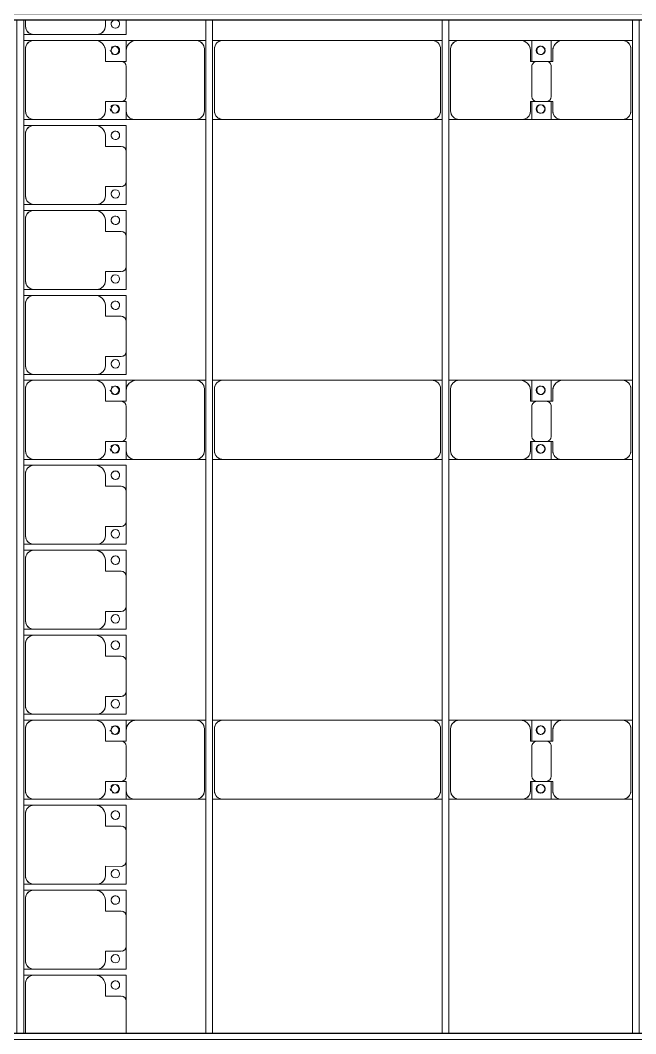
# Model space of a CAD drawing. Header units: millimetres. Extents: x -533732 to -130507, y -117886 to -23954.
# Drawn here: x -452551 to -448929, y -65748 to -59785 of the extents above; entities that cross this region are included whole.
import ezdxf

# ---------------------------------------------------------------- set-up
doc = ezdxf.new("R2010")
doc.units = ezdxf.units.MM
doc.layers.add('A-GENM', color=13, linetype='Continuous', lineweight=9)
doc.layers.add('S-BEAM', color=12, linetype='Continuous', lineweight=9)

# ---------------------------------------------------------------- blocks, each defined once
blk = doc.blocks.new('Dai phao do pin - DẢI PHAO ĐỠ PIN-V55-BỐ TRÍ KHUNG KẾT CẤU BÈ PIN 06')
at = {"layer": 'A-GENM', "color": 7}
for p, q in [((-1312.2, 241.6), (-1129.7, 241.6)), ((-1129.7, 241.6), (-1312.2, 241.6)), ((-779.7, 241.6), (-1129.7, 241.6)), ((-779.7, 241.6), (-721.1, 241.6)), ((-779.7, 241.6), (-721.1, 241.6)), ((-681.1, 241.6), (-620.3, 241.6)), ((-681.1, 241.6), (-620.3, 241.6)), ((610.3, 241.6), (-620.3, 241.6)), ((610.3, 241.6), (668.9, 241.6)), ((610.3, 241.6), (668.9, 241.6)), ((708.9, 241.6), (769.7, 241.6)), ((708.9, 241.6), (769.7, 241.6)), ((1129.7, 241.6), (769.7, 241.6)), ((1129.7, 241.6), (1312.2, 241.6)), ((1312.2, 241.6), (1129.7, 241.6)), ((1197.8, 241.6), (1380.3, 241.6)), ((1197.8, 116.2), (1197.8, 241.6)), ((1380.3, 241.6), (1197.8, 241.6)), ((1312.2, 241.6), (1312.2, 116.2)), ((1730.3, 241.6), (1380.3, 241.6)), ((1730.3, 241.6), (1788.9, 241.6)), ((1730.3, 241.6), (1788.9, 241.6)), ((-1189.7, 181.6), (-1189.7, 118.2)), ((-729.7, -173.4), (-729.7, 191.6)), ((-670.3, 191.6), (-670.3, -173.4)), ((660.3, -173.4), (660.3, 191.6)), ((719.7, 191.6), (719.7, -173.4)), ((1189.7, 118.2), (1189.7, 181.6)), ((1320.3, 181.6), (1320.3, 118.2)), ((1780.3, -173.4), (1780.3, 191.6)), ((-1189.7, 118.2), (-1219.7, 118.2)), ((1282.2, 118.2), (1189.7, 118.2)), ((1197.8, 88.2), (1197.8, -88.2)), ((1320.3, 118.2), (1227.8, 118.2)), ((1312.2, -88.2), (1312.2, 88.2)), ((-1219.7, -118.2), (-1189.7, -118.2)), ((-1189.7, -118.2), (-1189.7, -173.4)), ((1189.7, -173.4), (1189.7, -118.2)), ((1189.7, -118.2), (1282.2, -118.2)), ((1197.8, -223.4), (1197.8, -116.2)), ((1227.8, -118.2), (1320.3, -118.2)), ((1312.2, -116.2), (1312.2, -223.4)), ((1320.3, -118.2), (1320.3, -173.4)), ((-1139.7, -223.4), (-1312.2, -223.4)), ((-1312.2, -223.4), (-1139.7, -223.4)), ((-1139.7, -223.4), (-779.7, -223.4)), ((-721.1, -223.4), (-779.7, -223.4)), ((-721.1, -223.4), (-779.7, -223.4)), ((-620.3, -223.4), (-681.1, -223.4)), ((-620.3, -223.4), (-681.1, -223.4)), ((-620.3, -223.4), (610.3, -223.4)), ((668.9, -223.4), (610.3, -223.4)), ((668.9, -223.4), (610.3, -223.4)), ((769.7, -223.4), (708.9, -223.4)), ((769.7, -223.4), (708.9, -223.4)), ((769.7, -223.4), (1139.7, -223.4)), ((1312.2, -223.4), (1139.7, -223.4)), ((1139.7, -223.4), (1312.2, -223.4)), ((1370.3, -223.4), (1197.8, -223.4)), ((1197.8, -223.4), (1370.3, -223.4)), ((1370.3, -223.4), (1730.3, -223.4)), ((1788.9, -223.4), (1730.3, -223.4)), ((1788.9, -223.4), (1730.3, -223.4))]:
    blk.add_line(p, q, dxfattribs=at)
for centre, radius, start, end in [((-1129.7, 181.6), 60, 90, 180), ((-779.7, 191.6), 50, 360, 90), ((-779.7, 191.6), 50, 360, 75), ((-620.3, 191.6), 50, 90, 180), ((-620.3, 191.6), 50, 105, 135), ((610.3, 191.6), 50, 360, 90), ((610.3, 191.6), 50, 60, 90), ((769.7, 191.6), 50, 90, 180), ((769.7, 191.6), 50, 105, 180), ((1129.7, 181.6), 60, 360, 90), ((1380.3, 181.6), 60, 90, 180), ((1730.3, 191.6), 50, 360, 90), ((1730.3, 191.6), 50, 360, 75), ((-1258.6, 183.2), 25, 180, 195), ((-1258.6, 183.2), 25, 180, 195), ((-1258.6, 183.2), 25, 120, 135), ((-1258.6, 183.2), 25, 120, 135), ((-1258.6, 183.2), 25, 0, 90), ((-1258.6, 183.2), 25, 270, 360), ((-1258.6, 183.2), 25, 0, 75), ((-1258.6, 183.2), 25, 330, 360), ((-1129.7, 181.6), 60, 120, 180), ((-620.3, 191.6), 50, 150, 180), ((610.3, 191.6), 50, 15, 30), ((1129.7, 181.6), 60, 360, 60), ((1248.6, 183.2), 25, 0, 180), ((1248.6, 183.2), 25, 180, 0), ((1248.6, 183.2), 25, 360, 165), ((1251.4, 183.2), 25, 0, 180), ((1251.4, 183.2), 25, 90, 180), ((1251.4, 183.2), 25, 180, 0), ((1251.4, 183.2), 25, 180, 300), ((1248.6, 183.2), 25, 210, 360), ((1251.4, 183.2), 25, 15, 75), ((1380.3, 181.6), 60, 120, 180), ((-1258.6, 183.2), 25, 225, 255), ((-1258.6, 183.2), 25, 225, 255), ((-1258.6, 183.2), 25, 270, 300), ((1251.4, 183.2), 25, 330, 345), ((1227.8, 88.2), 30, 90, 180), ((1282.2, 88.2), 30, 360, 90), ((1227.8, -88.2), 30, 180, 270), ((1282.2, -88.2), 30, 270, 360), ((-1258.6, -161.8), 25, 180, 210), ((-1258.6, -161.8), 25, 180, 210), ((-1258.6, -161.8), 25, 105, 150), ((-1258.6, -161.8), 25, 105, 150), ((-1258.6, -161.8), 25, 270, 0), ((-1258.6, -161.8), 25, 0, 75), ((-1258.6, -161.8), 25, 0, 75), ((-1258.6, -161.8), 25, 285, 360), ((-1139.7, -173.4), 50, 180, 270), ((-1139.7, -173.4), 50, 180, 255), ((-779.7, -173.4), 50, 270, 360), ((-779.7, -173.4), 50, 285, 360), ((-620.3, -173.4), 50, 180, 270), ((-620.3, -173.4), 50, 180, 210), ((610.3, -173.4), 50, 270, 360), ((610.3, -173.4), 50, 330, 360), ((769.7, -173.4), 50, 180, 270), ((769.7, -173.4), 50, 180, 255), ((1139.7, -173.4), 50, 270, 360), ((1139.7, -173.4), 50, 285, 360), ((1248.6, -161.8), 25, 0, 180), ((1248.6, -161.8), 25, 180, 360), ((1248.6, -161.8), 25, 105, 165), ((1248.6, -161.8), 25, 195, 0), ((1251.4, -161.8), 25, 0, 180), ((1251.4, -161.8), 25, 105, 180), ((1251.4, -161.8), 25, 180, 0), ((1251.4, -161.8), 25, 180, 270), ((1248.6, -161.8), 25, 360, 75), ((1251.4, -161.8), 25, 15, 75), ((1251.4, -161.8), 25, 285, 345), ((1370.3, -173.4), 50, 180, 270), ((1370.3, -173.4), 50, 180, 255), ((1730.3, -173.4), 50, 270, 360), ((1730.3, -173.4), 50, 285, 360), ((-1258.6, -161.8), 25, 240, 255), ((-1258.6, -161.8), 25, 240, 255), ((-620.3, -173.4), 50, 240, 270), ((610.3, -173.4), 50, 285, 300)]:
    blk.add_arc(centre, radius, start, end, dxfattribs=at)
blk = doc.blocks.new('Dai phao do pin - DẢI PHAO ĐỠ PIN-V57-BỐ TRÍ KHUNG KẾT CẤU BÈ PIN 06')
at = {"layer": 'A-GENM', "color": 7}
for p, q in [((-1312.2, 241.6), (-1129.7, 241.6)), ((-1129.7, 241.6), (-1312.2, 241.6)), ((-779.7, 241.6), (-1129.7, 241.6)), ((-779.7, 241.6), (-721.1, 241.6)), ((-779.7, 241.6), (-721.1, 241.6)), ((-681.1, 241.6), (-620.3, 241.6)), ((-681.1, 241.6), (-620.3, 241.6)), ((610.3, 241.6), (-620.3, 241.6)), ((610.3, 241.6), (668.9, 241.6)), ((610.3, 241.6), (668.9, 241.6)), ((708.9, 241.6), (769.7, 241.6)), ((708.9, 241.6), (769.7, 241.6)), ((1129.7, 241.6), (769.7, 241.6)), ((1129.7, 241.6), (1312.2, 241.6)), ((1312.2, 241.6), (1129.7, 241.6)), ((1197.8, 241.6), (1380.3, 241.6)), ((1197.8, 116.2), (1197.8, 241.6)), ((1380.3, 241.6), (1197.8, 241.6)), ((1312.2, 241.6), (1312.2, 116.2)), ((1730.3, 241.6), (1380.3, 241.6)), ((1730.3, 241.6), (1788.9, 241.6)), ((1730.3, 241.6), (1788.9, 241.6)), ((-1189.7, 181.6), (-1189.7, 118.2)), ((-729.7, -173.4), (-729.7, 191.6)), ((-670.3, 191.6), (-670.3, -173.4)), ((660.3, -173.4), (660.3, 191.6)), ((719.7, 191.6), (719.7, -173.4)), ((1189.7, 118.2), (1189.7, 181.6)), ((1320.3, 181.6), (1320.3, 118.2)), ((1780.3, -173.4), (1780.3, 191.6)), ((-1189.7, 118.2), (-1219.7, 118.2)), ((1282.2, 118.2), (1189.7, 118.2)), ((1197.8, 88.2), (1197.8, -88.2)), ((1320.3, 118.2), (1227.8, 118.2)), ((1312.2, -88.2), (1312.2, 88.2)), ((-1219.7, -118.2), (-1189.7, -118.2)), ((-1189.7, -118.2), (-1189.7, -173.4)), ((1189.7, -173.4), (1189.7, -118.2)), ((1189.7, -118.2), (1282.2, -118.2)), ((1197.8, -223.4), (1197.8, -116.2)), ((1227.8, -118.2), (1320.3, -118.2)), ((1312.2, -116.2), (1312.2, -223.4)), ((1320.3, -118.2), (1320.3, -173.4)), ((-1139.7, -223.4), (-1312.2, -223.4)), ((-1312.2, -223.4), (-1139.7, -223.4)), ((-1139.7, -223.4), (-779.7, -223.4)), ((-721.1, -223.4), (-779.7, -223.4)), ((-721.1, -223.4), (-779.7, -223.4)), ((-620.3, -223.4), (-681.1, -223.4)), ((-620.3, -223.4), (-681.1, -223.4)), ((-620.3, -223.4), (610.3, -223.4)), ((668.9, -223.4), (610.3, -223.4)), ((668.9, -223.4), (610.3, -223.4)), ((769.7, -223.4), (708.9, -223.4)), ((769.7, -223.4), (708.9, -223.4)), ((769.7, -223.4), (1139.7, -223.4)), ((1312.2, -223.4), (1139.7, -223.4)), ((1139.7, -223.4), (1312.2, -223.4)), ((1370.3, -223.4), (1197.8, -223.4)), ((1197.8, -223.4), (1370.3, -223.4)), ((1370.3, -223.4), (1730.3, -223.4)), ((1788.9, -223.4), (1730.3, -223.4)), ((1788.9, -223.4), (1730.3, -223.4))]:
    blk.add_line(p, q, dxfattribs=at)
for centre, radius, start, end in [((-1129.7, 181.6), 60, 90, 180), ((-779.7, 191.6), 50, 360, 90), ((-779.7, 191.6), 50, 360, 75), ((-620.3, 191.6), 50, 90, 180), ((-620.3, 191.6), 50, 105, 135), ((610.3, 191.6), 50, 360, 90), ((610.3, 191.6), 50, 60, 90), ((769.7, 191.6), 50, 90, 180), ((769.7, 191.6), 50, 105, 180), ((1129.7, 181.6), 60, 360, 90), ((1380.3, 181.6), 60, 90, 180), ((1730.3, 191.6), 50, 360, 90), ((1730.3, 191.6), 50, 360, 75), ((-1258.6, 183.2), 25, 180, 195), ((-1258.6, 183.2), 25, 180, 195), ((-1258.6, 183.2), 25, 120, 135), ((-1258.6, 183.2), 25, 120, 135), ((-1258.6, 183.2), 25, 0, 90), ((-1258.6, 183.2), 25, 270, 360), ((-1258.6, 183.2), 25, 0, 75), ((-1258.6, 183.2), 25, 330, 360), ((-1129.7, 181.6), 60, 120, 180), ((-620.3, 191.6), 50, 150, 180), ((610.3, 191.6), 50, 15, 30), ((1129.7, 181.6), 60, 360, 60), ((1248.6, 183.2), 25, 0, 180), ((1248.6, 183.2), 25, 180, 0), ((1248.6, 183.2), 25, 360, 165), ((1251.4, 183.2), 25, 0, 180), ((1251.4, 183.2), 25, 90, 180), ((1251.4, 183.2), 25, 180, 0), ((1251.4, 183.2), 25, 180, 300), ((1248.6, 183.2), 25, 210, 360), ((1251.4, 183.2), 25, 15, 75), ((1380.3, 181.6), 60, 120, 180), ((-1258.6, 183.2), 25, 225, 255), ((-1258.6, 183.2), 25, 225, 255), ((-1258.6, 183.2), 25, 270, 300), ((1251.4, 183.2), 25, 330, 345), ((1227.8, 88.2), 30, 90, 180), ((1282.2, 88.2), 30, 360, 90), ((1227.8, -88.2), 30, 180, 270), ((1282.2, -88.2), 30, 270, 360), ((-1258.6, -161.8), 25, 180, 210), ((-1258.6, -161.8), 25, 180, 210), ((-1258.6, -161.8), 25, 105, 150), ((-1258.6, -161.8), 25, 105, 150), ((-1258.6, -161.8), 25, 270, 0), ((-1258.6, -161.8), 25, 0, 75), ((-1258.6, -161.8), 25, 0, 75), ((-1258.6, -161.8), 25, 285, 360), ((-1139.7, -173.4), 50, 180, 270), ((-1139.7, -173.4), 50, 180, 255), ((-779.7, -173.4), 50, 270, 360), ((-779.7, -173.4), 50, 285, 360), ((-620.3, -173.4), 50, 180, 270), ((-620.3, -173.4), 50, 180, 210), ((610.3, -173.4), 50, 270, 360), ((610.3, -173.4), 50, 330, 360), ((769.7, -173.4), 50, 180, 270), ((769.7, -173.4), 50, 180, 255), ((1139.7, -173.4), 50, 270, 360), ((1139.7, -173.4), 50, 285, 360), ((1248.6, -161.8), 25, 0, 180), ((1248.6, -161.8), 25, 180, 360), ((1248.6, -161.8), 25, 105, 165), ((1248.6, -161.8), 25, 195, 0), ((1251.4, -161.8), 25, 0, 180), ((1251.4, -161.8), 25, 105, 180), ((1251.4, -161.8), 25, 180, 0), ((1251.4, -161.8), 25, 180, 270), ((1248.6, -161.8), 25, 360, 75), ((1251.4, -161.8), 25, 15, 75), ((1251.4, -161.8), 25, 285, 345), ((1370.3, -173.4), 50, 180, 270), ((1370.3, -173.4), 50, 180, 255), ((1730.3, -173.4), 50, 270, 360), ((1730.3, -173.4), 50, 285, 360), ((-1258.6, -161.8), 25, 240, 255), ((-1258.6, -161.8), 25, 240, 255), ((-620.3, -173.4), 50, 240, 270), ((610.3, -173.4), 50, 285, 300)]:
    blk.add_arc(centre, radius, start, end, dxfattribs=at)
blk = doc.blocks.new('Dai phao do pin - DẢI PHAO ĐỠ PIN-V59-BỐ TRÍ KHUNG KẾT CẤU BÈ PIN 06')
at = {"layer": 'A-GENM', "color": 7}
for p, q in [((-1312.2, 241.6), (-1129.7, 241.6)), ((-1129.7, 241.6), (-1312.2, 241.6)), ((-779.7, 241.6), (-1129.7, 241.6)), ((-779.7, 241.6), (-721.1, 241.6)), ((-779.7, 241.6), (-721.1, 241.6)), ((-681.1, 241.6), (-620.3, 241.6)), ((-681.1, 241.6), (-620.3, 241.6)), ((610.3, 241.6), (-620.3, 241.6)), ((610.3, 241.6), (668.9, 241.6)), ((610.3, 241.6), (668.9, 241.6)), ((708.9, 241.6), (769.7, 241.6)), ((708.9, 241.6), (769.7, 241.6)), ((1129.7, 241.6), (769.7, 241.6)), ((1129.7, 241.6), (1312.2, 241.6)), ((1312.2, 241.6), (1129.7, 241.6)), ((1197.8, 241.6), (1380.3, 241.6)), ((1197.8, 116.2), (1197.8, 241.6)), ((1380.3, 241.6), (1197.8, 241.6)), ((1312.2, 241.6), (1312.2, 116.2)), ((1730.3, 241.6), (1380.3, 241.6)), ((1730.3, 241.6), (1788.9, 241.6)), ((1730.3, 241.6), (1788.9, 241.6)), ((-1189.7, 181.6), (-1189.7, 118.2)), ((-729.7, -173.4), (-729.7, 191.6)), ((-670.3, 191.6), (-670.3, -173.4)), ((660.3, -173.4), (660.3, 191.6)), ((719.7, 191.6), (719.7, -173.4)), ((1189.7, 118.2), (1189.7, 181.6)), ((1320.3, 181.6), (1320.3, 118.2)), ((1780.3, -173.4), (1780.3, 191.6)), ((-1189.7, 118.2), (-1219.7, 118.2)), ((1282.2, 118.2), (1189.7, 118.2)), ((1197.8, 88.2), (1197.8, -88.2)), ((1320.3, 118.2), (1227.8, 118.2)), ((1312.2, -88.2), (1312.2, 88.2)), ((-1219.7, -118.2), (-1189.7, -118.2)), ((-1189.7, -118.2), (-1189.7, -173.4)), ((1189.7, -173.4), (1189.7, -118.2)), ((1189.7, -118.2), (1282.2, -118.2)), ((1197.8, -223.4), (1197.8, -116.2)), ((1227.8, -118.2), (1320.3, -118.2)), ((1312.2, -116.2), (1312.2, -223.4)), ((1320.3, -118.2), (1320.3, -173.4)), ((-1139.7, -223.4), (-1312.2, -223.4)), ((-1312.2, -223.4), (-1139.7, -223.4)), ((-1139.7, -223.4), (-779.7, -223.4)), ((-721.1, -223.4), (-779.7, -223.4)), ((-721.1, -223.4), (-779.7, -223.4)), ((-620.3, -223.4), (-681.1, -223.4)), ((-620.3, -223.4), (-681.1, -223.4)), ((-620.3, -223.4), (610.3, -223.4)), ((668.9, -223.4), (610.3, -223.4)), ((668.9, -223.4), (610.3, -223.4)), ((769.7, -223.4), (708.9, -223.4)), ((769.7, -223.4), (708.9, -223.4)), ((769.7, -223.4), (1139.7, -223.4)), ((1312.2, -223.4), (1139.7, -223.4)), ((1139.7, -223.4), (1312.2, -223.4)), ((1370.3, -223.4), (1197.8, -223.4)), ((1197.8, -223.4), (1370.3, -223.4)), ((1370.3, -223.4), (1730.3, -223.4)), ((1788.9, -223.4), (1730.3, -223.4)), ((1788.9, -223.4), (1730.3, -223.4))]:
    blk.add_line(p, q, dxfattribs=at)
for centre, radius, start, end in [((-1129.7, 181.6), 60, 90, 180), ((-779.7, 191.6), 50, 360, 90), ((-779.7, 191.6), 50, 360, 75), ((-620.3, 191.6), 50, 90, 180), ((-620.3, 191.6), 50, 105, 135), ((610.3, 191.6), 50, 360, 90), ((610.3, 191.6), 50, 60, 90), ((769.7, 191.6), 50, 90, 180), ((769.7, 191.6), 50, 105, 180), ((1129.7, 181.6), 60, 360, 90), ((1380.3, 181.6), 60, 90, 180), ((1730.3, 191.6), 50, 360, 90), ((1730.3, 191.6), 50, 360, 75), ((-1258.6, 183.2), 25, 180, 195), ((-1258.6, 183.2), 25, 180, 195), ((-1258.6, 183.2), 25, 120, 135), ((-1258.6, 183.2), 25, 120, 135), ((-1258.6, 183.2), 25, 0, 90), ((-1258.6, 183.2), 25, 270, 360), ((-1258.6, 183.2), 25, 0, 75), ((-1258.6, 183.2), 25, 330, 360), ((-1129.7, 181.6), 60, 120, 180), ((-620.3, 191.6), 50, 150, 180), ((610.3, 191.6), 50, 15, 30), ((1129.7, 181.6), 60, 360, 60), ((1248.6, 183.2), 25, 0, 180), ((1248.6, 183.2), 25, 180, 0), ((1248.6, 183.2), 25, 360, 165), ((1251.4, 183.2), 25, 0, 180), ((1251.4, 183.2), 25, 90, 180), ((1251.4, 183.2), 25, 180, 0), ((1251.4, 183.2), 25, 180, 300), ((1248.6, 183.2), 25, 210, 360), ((1251.4, 183.2), 25, 15, 75), ((1380.3, 181.6), 60, 120, 180), ((-1258.6, 183.2), 25, 225, 255), ((-1258.6, 183.2), 25, 225, 255), ((-1258.6, 183.2), 25, 270, 300), ((1251.4, 183.2), 25, 330, 345), ((1227.8, 88.2), 30, 90, 180), ((1282.2, 88.2), 30, 360, 90), ((1227.8, -88.2), 30, 180, 270), ((1282.2, -88.2), 30, 270, 360), ((-1258.6, -161.8), 25, 180, 210), ((-1258.6, -161.8), 25, 180, 210), ((-1258.6, -161.8), 25, 105, 150), ((-1258.6, -161.8), 25, 105, 150), ((-1258.6, -161.8), 25, 270, 0), ((-1258.6, -161.8), 25, 0, 75), ((-1258.6, -161.8), 25, 0, 75), ((-1258.6, -161.8), 25, 285, 360), ((-1139.7, -173.4), 50, 180, 270), ((-1139.7, -173.4), 50, 180, 255), ((-779.7, -173.4), 50, 270, 360), ((-779.7, -173.4), 50, 285, 360), ((-620.3, -173.4), 50, 180, 270), ((-620.3, -173.4), 50, 180, 210), ((610.3, -173.4), 50, 270, 360), ((610.3, -173.4), 50, 330, 360), ((769.7, -173.4), 50, 180, 270), ((769.7, -173.4), 50, 180, 255), ((1139.7, -173.4), 50, 270, 360), ((1139.7, -173.4), 50, 285, 360), ((1248.6, -161.8), 25, 0, 180), ((1248.6, -161.8), 25, 180, 360), ((1248.6, -161.8), 25, 105, 165), ((1248.6, -161.8), 25, 195, 0), ((1251.4, -161.8), 25, 0, 180), ((1251.4, -161.8), 25, 105, 180), ((1251.4, -161.8), 25, 180, 0), ((1251.4, -161.8), 25, 180, 270), ((1248.6, -161.8), 25, 360, 75), ((1251.4, -161.8), 25, 15, 75), ((1251.4, -161.8), 25, 285, 345), ((1370.3, -173.4), 50, 180, 270), ((1370.3, -173.4), 50, 180, 255), ((1730.3, -173.4), 50, 270, 360), ((1730.3, -173.4), 50, 285, 360), ((-1258.6, -161.8), 25, 240, 255), ((-1258.6, -161.8), 25, 240, 255), ((-620.3, -173.4), 50, 240, 270), ((610.3, -173.4), 50, 285, 300)]:
    blk.add_arc(centre, radius, start, end, dxfattribs=at)
blk = doc.blocks.new('Dải phao đi lại kèm đỡ invester - DẢI PHAO ĐI LẠI-18522-BỐ TRÍ KHUNG KẾT CẤU BÈ PIN 06')
at = {"layer": 'A-GENM', "color": 7}
for p, q in [((27640, 1312.2), (27723.4, 1312.2)), ((27723.4, 1312.2), (27640, 1312.2)), ((27723.4, 1312.2), (27723.4, 1139.7)), ((27723.4, 1139.7), (27723.4, 1312.2)), ((27758.4, 1312.2), (27818.4, 1312.2)), ((27758.4, 1129.7), (27758.4, 1312.2)), ((27758.4, 1312.2), (27758.4, 1129.7)), ((27818.4, 1312.2), (27758.4, 1312.2)), ((28088.2, 1312.2), (27911.8, 1312.2)), ((28173.4, 1312.2), (28223.4, 1312.2)), ((28223.4, 1312.2), (28173.4, 1312.2)), ((28223.4, 1312.2), (28223.4, 1139.7)), ((28223.4, 1139.7), (28223.4, 1312.2)), ((28258.4, 1312.2), (28411.8, 1312.2)), ((28258.4, 1129.7), (28258.4, 1312.2)), ((28258.4, 1312.2), (28258.4, 1129.7)), ((28411.8, 1312.2), (28258.4, 1312.2)), ((28588.2, 1312.2), (28411.8, 1312.2)), ((28588.2, 1312.2), (28723.4, 1312.2)), ((28723.4, 1312.2), (28588.2, 1312.2)), ((28723.4, 1312.2), (28723.4, 1139.7)), ((28723.4, 1139.7), (28723.4, 1312.2)), ((28758.4, 1312.2), (28911.8, 1312.2)), ((28758.4, 1129.7), (28758.4, 1312.2)), ((28758.4, 1312.2), (28758.4, 1129.7)), ((28911.8, 1312.2), (28758.4, 1312.2)), ((29088.2, 1312.2), (28911.8, 1312.2)), ((29088.2, 1312.2), (29223.4, 1312.2)), ((29223.4, 1312.2), (29088.2, 1312.2)), ((29223.4, 1312.2), (29223.4, 1139.7)), ((29223.4, 1139.7), (29223.4, 1312.2)), ((29258.4, 1312.2), (29411.8, 1312.2)), ((29258.4, 1129.7), (29258.4, 1312.2)), ((29258.4, 1312.2), (29258.4, 1129.7)), ((29411.8, 1312.2), (29258.4, 1312.2)), ((29588.2, 1312.2), (29411.8, 1312.2)), ((29588.2, 1312.2), (29723.4, 1312.2)), ((29723.4, 1312.2), (29588.2, 1312.2)), ((29723.4, 1312.2), (29723.4, 1139.7)), ((29723.4, 1139.7), (29723.4, 1312.2)), ((29758.4, 1312.2), (29818.4, 1312.2)), ((29758.4, 1129.7), (29758.4, 1312.2)), ((29758.4, 1312.2), (29758.4, 1129.7)), ((29818.4, 1312.2), (29758.4, 1312.2)), ((30088.2, 1312.2), (29911.8, 1312.2)), ((30173.4, 1312.2), (30223.4, 1312.2)), ((30223.4, 1312.2), (30173.4, 1312.2)), ((30223.4, 1312.2), (30223.4, 1139.7)), ((30223.4, 1139.7), (30223.4, 1312.2)), ((30258.4, 1312.2), (30411.8, 1312.2)), ((30258.4, 1129.7), (30258.4, 1312.2)), ((30258.4, 1312.2), (30258.4, 1129.7)), ((30411.8, 1312.2), (30258.4, 1312.2)), ((30588.2, 1312.2), (30411.8, 1312.2)), ((30588.2, 1312.2), (30723.4, 1312.2)), ((30723.4, 1312.2), (30588.2, 1312.2)), ((30723.4, 1312.2), (30723.4, 1139.7)), ((30723.4, 1139.7), (30723.4, 1312.2)), ((30758.4, 1312.2), (30911.8, 1312.2)), ((30758.4, 1129.7), (30758.4, 1312.2)), ((30758.4, 1312.2), (30758.4, 1129.7)), ((30911.8, 1312.2), (30758.4, 1312.2)), ((31088.2, 1312.2), (30911.8, 1312.2)), ((31088.2, 1312.2), (31223.4, 1312.2)), ((31223.4, 1312.2), (31088.2, 1312.2)), ((31223.4, 1312.2), (31223.4, 1139.7)), ((31223.4, 1139.7), (31223.4, 1312.2)), ((31258.4, 1312.2), (31411.8, 1312.2)), ((31258.4, 1129.7), (31258.4, 1312.2)), ((31258.4, 1312.2), (31258.4, 1129.7)), ((31411.8, 1312.2), (31258.4, 1312.2)), ((31588.2, 1312.2), (31411.8, 1312.2)), ((31588.2, 1312.2), (31723.4, 1312.2)), ((31723.4, 1312.2), (31588.2, 1312.2)), ((31723.4, 1312.2), (31723.4, 1139.7)), ((31723.4, 1139.7), (31723.4, 1312.2)), ((31758.4, 1312.2), (31818.4, 1312.2)), ((31758.4, 1129.7), (31758.4, 1312.2)), ((31758.4, 1312.2), (31758.4, 1129.7)), ((31818.4, 1312.2), (31758.4, 1312.2)), ((32088.2, 1312.2), (31911.8, 1312.2)), ((32173.4, 1312.2), (32223.4, 1312.2)), ((32223.4, 1312.2), (32173.4, 1312.2)), ((32223.4, 1312.2), (32223.4, 1139.7)), ((32223.4, 1139.7), (32223.4, 1312.2)), ((32258.4, 1312.2), (32411.8, 1312.2)), ((32258.4, 1129.7), (32258.4, 1312.2)), ((32258.4, 1312.2), (32258.4, 1129.7)), ((32411.8, 1312.2), (32258.4, 1312.2)), ((32588.2, 1312.2), (32411.8, 1312.2)), ((32588.2, 1312.2), (32723.4, 1312.2)), ((32723.4, 1312.2), (32588.2, 1312.2)), ((32723.4, 1312.2), (32723.4, 1139.7)), ((32723.4, 1139.7), (32723.4, 1312.2)), ((32758.4, 1312.2), (32911.8, 1312.2)), ((32758.4, 1129.7), (32758.4, 1312.2)), ((32758.4, 1312.2), (32758.4, 1129.7)), ((32911.8, 1312.2), (32758.4, 1312.2)), ((33088.2, 1312.2), (32911.8, 1312.2)), ((33088.2, 1312.2), (33223.4, 1312.2)), ((33223.4, 1312.2), (33088.2, 1312.2)), ((33223.4, 1312.2), (33223.4, 1139.7)), ((33223.4, 1139.7), (33223.4, 1312.2)), ((33258.4, 1312.2), (33411.8, 1312.2)), ((33258.4, 1129.7), (33258.4, 1312.2)), ((33258.4, 1312.2), (33258.4, 1129.7)), ((33411.8, 1312.2), (33258.4, 1312.2)), ((33588.2, 1312.2), (33411.8, 1312.2)), ((33588.2, 1312.2), (33600, 1312.2)), ((33600, 1312.2), (33588.2, 1312.2)), ((27881.8, 1282.2), (27881.8, 1189.7)), ((28118.2, 1189.7), (28118.2, 1282.2)), ((28381.8, 1282.2), (28381.8, 1189.7)), ((28618.2, 1189.7), (28618.2, 1282.2)), ((28881.8, 1282.2), (28881.8, 1189.7)), ((29118.2, 1189.7), (29118.2, 1282.2)), ((29381.8, 1282.2), (29381.8, 1189.7)), ((29618.2, 1189.7), (29618.2, 1282.2)), ((29881.8, 1282.2), (29881.8, 1189.7)), ((30118.2, 1189.7), (30118.2, 1282.2)), ((30381.8, 1282.2), (30381.8, 1189.7)), ((30618.2, 1189.7), (30618.2, 1282.2)), ((30881.8, 1282.2), (30881.8, 1189.7)), ((31118.2, 1189.7), (31118.2, 1282.2)), ((31381.8, 1282.2), (31381.8, 1189.7)), ((31618.2, 1189.7), (31618.2, 1282.2)), ((31881.8, 1282.2), (31881.8, 1189.7)), ((32118.2, 1189.7), (32118.2, 1282.2)), ((32381.8, 1282.2), (32381.8, 1189.7)), ((32618.2, 1189.7), (32618.2, 1282.2)), ((32881.8, 1282.2), (32881.8, 1189.7)), ((33118.2, 1189.7), (33118.2, 1282.2)), ((33381.8, 1282.2), (33381.8, 1189.7)), ((27673.4, 1189.7), (27640, 1189.7)), ((27723.4, 769.7), (27723.4, 1139.7)), ((27881.8, 1189.7), (27818.4, 1189.7)), ((28173.4, 1189.7), (28118.2, 1189.7)), ((28223.4, 769.7), (28223.4, 1139.7)), ((28381.8, 1189.7), (28318.4, 1189.7)), ((28673.4, 1189.7), (28618.2, 1189.7)), ((28723.4, 769.7), (28723.4, 1139.7)), ((28881.8, 1189.7), (28818.4, 1189.7)), ((29173.4, 1189.7), (29118.2, 1189.7)), ((29223.4, 769.7), (29223.4, 1139.7)), ((29381.8, 1189.7), (29318.4, 1189.7)), ((29673.4, 1189.7), (29618.2, 1189.7)), ((29723.4, 769.7), (29723.4, 1139.7)), ((29881.8, 1189.7), (29818.4, 1189.7)), ((30173.4, 1189.7), (30118.2, 1189.7)), ((30223.4, 769.7), (30223.4, 1139.7)), ((30381.8, 1189.7), (30318.4, 1189.7)), ((30673.4, 1189.7), (30618.2, 1189.7)), ((30723.4, 769.7), (30723.4, 1139.7)), ((30881.8, 1189.7), (30818.4, 1189.7)), ((31173.4, 1189.7), (31118.2, 1189.7)), ((31223.4, 769.7), (31223.4, 1139.7)), ((31381.8, 1189.7), (31318.4, 1189.7)), ((31673.4, 1189.7), (31618.2, 1189.7)), ((31723.4, 769.7), (31723.4, 1139.7)), ((31881.8, 1189.7), (31818.4, 1189.7)), ((32173.4, 1189.7), (32118.2, 1189.7)), ((32223.4, 769.7), (32223.4, 1139.7)), ((32381.8, 1189.7), (32318.4, 1189.7)), ((32673.4, 1189.7), (32618.2, 1189.7)), ((32723.4, 769.7), (32723.4, 1139.7)), ((32881.8, 1189.7), (32818.4, 1189.7)), ((33173.4, 1189.7), (33118.2, 1189.7)), ((33223.4, 769.7), (33223.4, 1139.7)), ((33381.8, 1189.7), (33318.4, 1189.7)), ((27758.4, 1129.7), (27758.4, 769.7)), ((28258.4, 1129.7), (28258.4, 769.7)), ((28758.4, 1129.7), (28758.4, 769.7)), ((29258.4, 1129.7), (29258.4, 769.7)), ((29758.4, 1129.7), (29758.4, 769.7)), ((30258.4, 1129.7), (30258.4, 769.7)), ((30758.4, 1129.7), (30758.4, 769.7)), ((31258.4, 1129.7), (31258.4, 769.7)), ((31758.4, 1129.7), (31758.4, 769.7)), ((32258.4, 1129.7), (32258.4, 769.7)), ((32758.4, 1129.7), (32758.4, 769.7)), ((33258.4, 1129.7), (33258.4, 769.7)), ((27640, 719.7), (27673.4, 719.7)), ((27723.4, 769.7), (27723.4, 708.9)), ((27723.4, 769.7), (27723.4, 708.9)), ((27758.4, 708.9), (27758.4, 769.7)), ((27758.4, 708.9), (27758.4, 769.7)), ((27808.4, 719.7), (28173.4, 719.7)), ((28223.4, 769.7), (28223.4, 708.9)), ((28223.4, 769.7), (28223.4, 708.9)), ((28258.4, 708.9), (28258.4, 769.7)), ((28258.4, 708.9), (28258.4, 769.7)), ((28308.4, 719.7), (28673.4, 719.7)), ((28723.4, 769.7), (28723.4, 708.9)), ((28723.4, 769.7), (28723.4, 708.9)), ((28758.4, 708.9), (28758.4, 769.7)), ((28758.4, 708.9), (28758.4, 769.7)), ((28808.4, 719.7), (29173.4, 719.7)), ((29223.4, 769.7), (29223.4, 708.9)), ((29223.4, 769.7), (29223.4, 708.9)), ((29258.4, 708.9), (29258.4, 769.7)), ((29258.4, 708.9), (29258.4, 769.7)), ((29308.4, 719.7), (29673.4, 719.7)), ((29723.4, 769.7), (29723.4, 708.9)), ((29723.4, 769.7), (29723.4, 708.9)), ((29758.4, 708.9), (29758.4, 769.7)), ((29758.4, 708.9), (29758.4, 769.7)), ((29808.4, 719.7), (30173.4, 719.7)), ((30223.4, 769.7), (30223.4, 708.9)), ((30223.4, 769.7), (30223.4, 708.9)), ((30258.4, 708.9), (30258.4, 769.7)), ((30258.4, 708.9), (30258.4, 769.7)), ((30308.4, 719.7), (30673.4, 719.7)), ((30723.4, 769.7), (30723.4, 708.9)), ((30723.4, 769.7), (30723.4, 708.9)), ((30758.4, 708.9), (30758.4, 769.7)), ((30758.4, 708.9), (30758.4, 769.7)), ((30808.4, 719.7), (31173.4, 719.7)), ((31223.4, 769.7), (31223.4, 708.9)), ((31223.4, 769.7), (31223.4, 708.9)), ((31258.4, 708.9), (31258.4, 769.7)), ((31258.4, 708.9), (31258.4, 769.7)), ((31308.4, 719.7), (31673.4, 719.7)), ((31723.4, 769.7), (31723.4, 708.9)), ((31723.4, 769.7), (31723.4, 708.9)), ((31758.4, 708.9), (31758.4, 769.7)), ((31758.4, 708.9), (31758.4, 769.7)), ((31808.4, 719.7), (32173.4, 719.7)), ((32223.4, 769.7), (32223.4, 708.9)), ((32223.4, 769.7), (32223.4, 708.9)), ((32258.4, 708.9), (32258.4, 769.7)), ((32258.4, 708.9), (32258.4, 769.7)), ((32308.4, 719.7), (32673.4, 719.7)), ((32723.4, 769.7), (32723.4, 708.9)), ((32723.4, 769.7), (32723.4, 708.9)), ((32758.4, 708.9), (32758.4, 769.7)), ((32758.4, 708.9), (32758.4, 769.7)), ((32808.4, 719.7), (33173.4, 719.7)), ((33223.4, 769.7), (33223.4, 708.9)), ((33223.4, 769.7), (33223.4, 708.9)), ((33258.4, 708.9), (33258.4, 769.7)), ((33258.4, 708.9), (33258.4, 769.7)), ((33308.4, 719.7), (33600, 719.7))]:
    blk.add_line(p, q, dxfattribs=at)
for centre, radius, start, end in [((27911.8, 1282.2), 30, 90, 180), ((28088.2, 1282.2), 30, 0, 90), ((28411.8, 1282.2), 30, 90, 180), ((28588.2, 1282.2), 30, 360, 90), ((28911.8, 1282.2), 30, 90, 180), ((29088.2, 1282.2), 30, 0, 90), ((29411.8, 1282.2), 30, 90, 180), ((29588.2, 1282.2), 30, 360, 90), ((29911.8, 1282.2), 30, 90, 180), ((30088.2, 1282.2), 30, 360, 90), ((30411.8, 1282.2), 30, 90, 180), ((30588.2, 1282.2), 30, 360, 90), ((30911.8, 1282.2), 30, 90, 180), ((31088.2, 1282.2), 30, 0, 90), ((31411.8, 1282.2), 30, 90, 180), ((31588.2, 1282.2), 30, 360, 90), ((31911.8, 1282.2), 30, 90, 180), ((32088.2, 1282.2), 30, 360, 90), ((32411.8, 1282.2), 30, 90, 180), ((32588.2, 1282.2), 30, 0, 90), ((32911.8, 1282.2), 30, 90, 180), ((33088.2, 1282.2), 30, 0, 90), ((33411.8, 1282.2), 30, 90, 180), ((33588.2, 1282.2), 30, 60, 90), ((27661.8, 1248.6), 25, 90, 150), ((27661.8, 1248.6), 25, 90, 150), ((27661.8, 1248.6), 25, 270, 90), ((27661.8, 1248.6), 25, 270, 88.33138), ((27816.8, 1248.6), 25, 90, 270), ((27816.8, 1248.6), 25, 90, 255), ((27816.8, 1248.6), 25, 270, 90), ((27816.8, 1248.6), 25, 300, 90), ((28161.8, 1248.6), 25, 90, 270), ((28161.8, 1248.6), 25, 90, 180), ((28161.8, 1248.6), 25, 270, 90), ((28161.8, 1248.6), 25, 270, 90), ((28316.8, 1248.6), 25, 90, 270), ((28316.8, 1248.6), 25, 90, 255), ((28316.8, 1248.6), 25, 270, 90), ((28316.8, 1248.6), 25, 300, 90), ((28411.8, 1282.2), 30, 105, 165), ((28411.8, 1282.2), 30, 135, 165), ((28411.8, 1282.2), 30, 135, 165), ((28588.2, 1282.2), 30, 60, 75), ((28588.2, 1282.2), 30, 15, 75), ((28588.2, 1282.2), 30, 60, 75), ((28588.2, 1282.2), 30, 15, 30), ((28588.2, 1282.2), 30, 15, 30), ((28661.8, 1248.6), 25, 90, 270), ((28661.8, 1248.6), 25, 90, 180), ((28661.8, 1248.6), 25, 270, 90), ((28661.8, 1248.6), 25, 270, 90), ((28816.8, 1248.6), 25, 90, 270), ((28816.8, 1248.6), 25, 90, 255), ((28816.8, 1248.6), 25, 270, 90), ((28816.8, 1248.6), 25, 300, 90), ((28911.8, 1282.2), 30, 105, 165), ((28911.8, 1282.2), 30, 135, 165), ((28911.8, 1282.2), 30, 135, 165), ((29088.2, 1282.2), 30, 60, 75), ((29088.2, 1282.2), 30, 15, 75), ((29088.2, 1282.2), 30, 60, 75), ((29088.2, 1282.2), 30, 15, 30), ((29088.2, 1282.2), 30, 15, 30), ((29161.8, 1248.6), 25, 90, 270), ((29161.8, 1248.6), 25, 90, 180), ((29161.8, 1248.6), 25, 270, 90), ((29161.8, 1248.6), 25, 270, 90), ((29316.8, 1248.6), 25, 90, 270), ((29316.8, 1248.6), 25, 90, 255), ((29316.8, 1248.6), 25, 270, 90), ((29316.8, 1248.6), 25, 300, 90), ((29411.8, 1282.2), 30, 105, 165), ((29411.8, 1282.2), 30, 141.61354, 165), ((29411.8, 1282.2), 30, 141.61354, 165), ((29588.2, 1282.2), 30, 60, 75), ((29588.2, 1282.2), 30, 15, 75), ((29588.2, 1282.2), 30, 60, 75), ((29588.2, 1282.2), 30, 15, 30), ((29588.2, 1282.2), 30, 15, 30), ((29661.8, 1248.6), 25, 90, 270), ((29661.8, 1248.6), 25, 90, 180), ((29661.8, 1248.6), 25, 270, 90), ((29661.8, 1248.6), 25, 270, 90), ((29816.8, 1248.6), 25, 90, 270), ((29816.8, 1248.6), 25, 90, 255), ((29816.8, 1248.6), 25, 270, 90), ((29816.8, 1248.6), 25, 300, 90), ((30161.8, 1248.6), 25, 90, 270), ((30161.8, 1248.6), 25, 90, 180), ((30161.8, 1248.6), 25, 270, 90), ((30161.8, 1248.6), 25, 270, 90), ((30316.8, 1248.6), 25, 90, 270), ((30316.8, 1248.6), 25, 90, 255), ((30316.8, 1248.6), 25, 270, 90), ((30316.8, 1248.6), 25, 300, 90), ((30411.8, 1282.2), 30, 105, 165), ((30411.8, 1282.2), 30, 135, 165), ((30411.8, 1282.2), 30, 135, 165), ((30588.2, 1282.2), 30, 60, 75), ((30588.2, 1282.2), 30, 15, 75), ((30588.2, 1282.2), 30, 60, 75), ((30588.2, 1282.2), 30, 15, 30), ((30588.2, 1282.2), 30, 15, 30), ((30661.8, 1248.6), 25, 90, 270), ((30661.8, 1248.6), 25, 90, 180), ((30661.8, 1248.6), 25, 270, 90), ((30661.8, 1248.6), 25, 270, 90), ((30816.8, 1248.6), 25, 90, 270), ((30816.8, 1248.6), 25, 90, 255), ((30816.8, 1248.6), 25, 270, 90), ((30816.8, 1248.6), 25, 300, 90), ((30911.8, 1282.2), 30, 105, 165), ((30911.8, 1282.2), 30, 135, 165), ((30911.8, 1282.2), 30, 135, 165), ((31088.2, 1282.2), 30, 60, 75), ((31088.2, 1282.2), 30, 15, 75), ((31088.2, 1282.2), 30, 60, 75), ((31088.2, 1282.2), 30, 15, 29.16175), ((31088.2, 1282.2), 30, 15, 29.16175), ((31161.8, 1248.6), 25, 90, 270), ((31161.8, 1248.6), 25, 90, 180), ((31161.8, 1248.6), 25, 270, 90), ((31161.8, 1248.6), 25, 270, 90), ((31316.8, 1248.6), 25, 90, 270), ((31316.8, 1248.6), 25, 90, 255), ((31316.8, 1248.6), 25, 270, 90), ((31316.8, 1248.6), 25, 300, 90), ((31411.8, 1282.2), 30, 105, 165), ((31411.8, 1282.2), 30, 135, 165), ((31411.8, 1282.2), 30, 135, 165), ((31588.2, 1282.2), 30, 60, 75), ((31588.2, 1282.2), 30, 15, 75), ((31588.2, 1282.2), 30, 60, 75), ((31588.2, 1282.2), 30, 15, 30), ((31588.2, 1282.2), 30, 15, 30), ((31661.8, 1248.6), 25, 90, 270), ((31661.8, 1248.6), 25, 90, 180), ((31661.8, 1248.6), 25, 270, 90), ((31661.8, 1248.6), 25, 270, 90), ((31816.8, 1248.6), 25, 90, 270), ((31816.8, 1248.6), 25, 90, 255), ((31816.8, 1248.6), 25, 270, 90), ((31816.8, 1248.6), 25, 300, 90), ((32161.8, 1248.6), 25, 90, 270), ((32161.8, 1248.6), 25, 90, 180), ((32161.8, 1248.6), 25, 270, 90), ((32161.8, 1248.6), 25, 270, 90), ((32316.8, 1248.6), 25, 90, 270), ((32316.8, 1248.6), 25, 90, 255), ((32316.8, 1248.6), 25, 270, 90), ((32316.8, 1248.6), 25, 300, 90), ((32411.8, 1282.2), 30, 105, 165), ((32411.8, 1282.2), 30, 135, 165), ((32411.8, 1282.2), 30, 135, 165), ((32588.2, 1282.2), 30, 60, 75), ((32588.2, 1282.2), 30, 15, 75), ((32588.2, 1282.2), 30, 60, 75), ((32588.2, 1282.2), 30, 15, 30), ((32588.2, 1282.2), 30, 15, 30), ((32661.8, 1248.6), 25, 90, 270), ((32661.8, 1248.6), 25, 90, 180), ((32661.8, 1248.6), 25, 270, 90), ((32661.8, 1248.6), 25, 270, 90), ((32816.8, 1248.6), 25, 90, 270), ((32816.8, 1248.6), 25, 90, 255), ((32816.8, 1248.6), 25, 270, 90), ((32816.8, 1248.6), 25, 300, 90), ((32911.8, 1282.2), 30, 105, 165), ((32911.8, 1282.2), 30, 135, 165), ((32911.8, 1282.2), 30, 135, 165), ((33088.2, 1282.2), 30, 60, 75), ((33088.2, 1282.2), 30, 15, 75), ((33088.2, 1282.2), 30, 60, 75), ((33088.2, 1282.2), 30, 15, 30), ((33088.2, 1282.2), 30, 15, 30), ((33161.8, 1248.6), 25, 90, 270), ((33161.8, 1248.6), 25, 90, 180), ((33161.8, 1248.6), 25, 270, 90), ((33161.8, 1248.6), 25, 270, 90), ((33316.8, 1248.6), 25, 90, 270), ((33316.8, 1248.6), 25, 90, 255), ((33316.8, 1248.6), 25, 270, 90), ((33316.8, 1248.6), 25, 300, 90), ((33411.8, 1282.2), 30, 105, 165), ((33411.8, 1282.2), 30, 135, 165), ((33411.8, 1282.2), 30, 135, 165), ((33588.2, 1282.2), 30, 60, 75), ((33588.2, 1282.2), 30, 60, 75), ((33588.2, 1282.2), 30, 60, 75), ((27661.8, 1248.6), 25, 210, 270), ((27661.8, 1248.6), 25, 210, 255), ((27816.8, 1248.6), 25, 270, 285), ((28161.8, 1248.6), 25, 195, 255), ((28316.8, 1248.6), 25, 270, 285), ((28661.8, 1248.6), 25, 195, 255), ((28816.8, 1248.6), 25, 270, 285), ((29161.8, 1248.6), 25, 195, 255), ((29316.8, 1248.6), 25, 270, 285), ((29661.8, 1248.6), 25, 195, 255), ((29816.8, 1248.6), 25, 270, 285), ((30161.8, 1248.6), 25, 195, 255), ((30316.8, 1248.6), 25, 270, 285), ((30661.8, 1248.6), 25, 195, 255), ((30816.8, 1248.6), 25, 270, 285), ((31161.8, 1248.6), 25, 195, 255), ((31316.8, 1248.6), 25, 270, 285), ((31661.8, 1248.6), 25, 195, 255), ((31816.8, 1248.6), 25, 270, 285), ((32161.8, 1248.6), 25, 195, 255), ((32316.8, 1248.6), 25, 270, 285), ((32661.8, 1248.6), 25, 195, 255), ((32816.8, 1248.6), 25, 270, 285), ((33161.8, 1248.6), 25, 195, 255), ((33316.8, 1248.6), 25, 270, 285), ((27673.4, 1139.7), 50, 0, 90), ((27673.4, 1139.7), 50, 15, 90), ((27818.4, 1129.7), 60, 90, 180), ((27818.4, 1129.7), 60, 90, 150), ((28173.4, 1139.7), 50, 0, 90), ((28173.4, 1139.7), 50, 15, 90), ((28318.4, 1129.7), 60, 90, 180), ((28318.4, 1129.7), 60, 90, 150), ((28673.4, 1139.7), 50, 360, 90), ((28673.4, 1139.7), 50, 15, 90), ((28818.4, 1129.7), 60, 90, 180), ((28818.4, 1129.7), 60, 90, 150), ((29173.4, 1139.7), 50, 360, 90), ((29173.4, 1139.7), 50, 15, 90), ((29318.4, 1129.7), 60, 90, 180), ((29318.4, 1129.7), 60, 90, 150), ((29673.4, 1139.7), 50, 0, 90), ((29673.4, 1139.7), 50, 15, 90), ((29818.4, 1129.7), 60, 90, 180), ((29818.4, 1129.7), 60, 90, 150), ((30173.4, 1139.7), 50, 0, 90), ((30173.4, 1139.7), 50, 15, 90), ((30318.4, 1129.7), 60, 90, 180), ((30318.4, 1129.7), 60, 90, 150), ((30673.4, 1139.7), 50, 0, 90), ((30673.4, 1139.7), 50, 15, 90), ((30818.4, 1129.7), 60, 90, 180), ((30818.4, 1129.7), 60, 90, 150), ((31173.4, 1139.7), 50, 360, 90), ((31173.4, 1139.7), 50, 15, 90), ((31318.4, 1129.7), 60, 90, 180), ((31318.4, 1129.7), 60, 90, 150), ((31673.4, 1139.7), 50, 360, 90), ((31673.4, 1139.7), 50, 15, 90), ((31818.4, 1129.7), 60, 90, 180), ((31818.4, 1129.7), 60, 90, 150), ((32173.4, 1139.7), 50, 0, 90), ((32173.4, 1139.7), 50, 15, 90), ((32318.4, 1129.7), 60, 90, 180), ((32318.4, 1129.7), 60, 90, 150), ((32673.4, 1139.7), 50, 360, 90), ((32673.4, 1139.7), 50, 15, 90), ((32818.4, 1129.7), 60, 90, 180), ((32818.4, 1129.7), 60, 90, 150), ((33173.4, 1139.7), 50, 0, 90), ((33173.4, 1139.7), 50, 15, 90), ((33318.4, 1129.7), 60, 90, 180), ((33318.4, 1129.7), 60, 90, 150), ((27673.4, 769.7), 50, 270, 360), ((27673.4, 769.7), 50, 270, 345), ((27808.4, 769.7), 50, 180, 270), ((27808.4, 769.7), 50, 195, 270), ((28173.4, 769.7), 50, 270, 0), ((28173.4, 769.7), 50, 270, 345), ((28308.4, 769.7), 50, 180, 270), ((28308.4, 769.7), 50, 195, 270), ((28673.4, 769.7), 50, 270, 0), ((28673.4, 769.7), 50, 270, 345), ((28808.4, 769.7), 50, 180, 270), ((28808.4, 769.7), 50, 195, 270), ((29173.4, 769.7), 50, 270, 360), ((29173.4, 769.7), 50, 270, 345), ((29308.4, 769.7), 50, 180, 270), ((29308.4, 769.7), 50, 195, 270), ((29673.4, 769.7), 50, 270, 0), ((29673.4, 769.7), 50, 270, 345), ((29808.4, 769.7), 50, 180, 270), ((29808.4, 769.7), 50, 195, 270), ((30173.4, 769.7), 50, 270, 360), ((30173.4, 769.7), 50, 270, 345), ((30308.4, 769.7), 50, 180, 270), ((30308.4, 769.7), 50, 195, 270), ((30673.4, 769.7), 50, 270, 0), ((30673.4, 769.7), 50, 270, 345), ((30808.4, 769.7), 50, 180, 270), ((30808.4, 769.7), 50, 195, 270), ((31173.4, 769.7), 50, 270, 0), ((31173.4, 769.7), 50, 270, 345), ((31308.4, 769.7), 50, 180, 270), ((31308.4, 769.7), 50, 195, 270), ((31673.4, 769.7), 50, 270, 0), ((31673.4, 769.7), 50, 270, 345), ((31808.4, 769.7), 50, 180, 270), ((31808.4, 769.7), 50, 195, 270), ((32173.4, 769.7), 50, 270, 0), ((32173.4, 769.7), 50, 270, 345), ((32308.4, 769.7), 50, 180, 270), ((32308.4, 769.7), 50, 195, 270), ((32673.4, 769.7), 50, 270, 360), ((32673.4, 769.7), 50, 270, 345), ((32808.4, 769.7), 50, 180, 270), ((32808.4, 769.7), 50, 195, 270), ((33173.4, 769.7), 50, 270, 0), ((33173.4, 769.7), 50, 270, 345), ((33308.4, 769.7), 50, 180, 270), ((33308.4, 769.7), 50, 195, 270)]:
    blk.add_arc(centre, radius, start, end, dxfattribs=at)
blk = doc.blocks.new('Dầm C52 - Dầm C52-V31-BỐ TRÍ KHUNG KẾT CẤU BÈ PIN 06')
at = {"layer": 'S-BEAM', "color": 1}
for p, q in [((5386.7, 20), (11346.7, 20)), ((11346.7, -20), (5386.7, -20))]:
    blk.add_line(p, q, dxfattribs=at)
blk = doc.blocks.new('Dầm C52 - Hộp 40x60-19816-BỐ TRÍ KHUNG KẾT CẤU BÈ PIN 06')
at = {"layer": 'S-BEAM', "color": 3, "lineweight": 25}
for p, q in [((-145891.1, 20), (145891.1, 20)), ((145891.1, -20), (-145891.1, -20))]:
    blk.add_line(p, q, dxfattribs=at)
blk = doc.blocks.new('HOBANMONG_BEPIN 6_rvt-1-BỐ TRÍ KHUNG KẾT CẤU BÈ PIN 06')
at = {"layer": 'A-GENM', "color": 3, "lineweight": 25}
for name, p, rotation in [('Dải phao đi lại kèm đỡ invester - DẢI PHAO ĐI LẠI-18522-BỐ TRÍ KHUNG KẾT CẤU BÈ PIN 06', (-453239.4, -32145.2), 269.9997586098934), ('Dai phao do pin - DẢI PHAO ĐỠ PIN-V55-BỐ TRÍ KHUNG KẾT CẤU BÈ PIN 06', (-450737.7, -60145.2), 359.9997586099392), ('Dai phao do pin - DẢI PHAO ĐỠ PIN-V57-BỐ TRÍ KHUNG KẾT CẤU BÈ PIN 06', (-450737.7, -62145.2), 359.9997586099392), ('Dai phao do pin - DẢI PHAO ĐỠ PIN-V59-BỐ TRÍ KHUNG KẾT CẤU BÈ PIN 06', (-450737.7, -64145.2), 359.9997586099392)]:
    blk.add_blockref(name, p, dxfattribs=dict(at, rotation=rotation))
at = {"layer": 'S-BEAM', "color": 3, "lineweight": 25}
for name, p, rotation in [('Dầm C52 - Dầm C52-V31-BỐ TRÍ KHUNG KẾT CẤU BÈ PIN 06', (-452550.6, -71131.9), 89.99975860989275), ('Dầm C52 - Dầm C52-V31-BỐ TRÍ KHUNG KẾT CẤU BÈ PIN 06', (-451438.8, -71131.9), 89.99975860989275), ('Dầm C52 - Dầm C52-V31-BỐ TRÍ KHUNG KẾT CẤU BÈ PIN 06', (-450048.8, -71131.9), 89.99975860989275), ('Dầm C52 - Dầm C52-V31-BỐ TRÍ KHUNG KẾT CẤU BÈ PIN 06', (-448928.8, -71131.9), 89.99975860989275), ('Dầm C52 - Hộp 40x60-19816-BỐ TRÍ KHUNG KẾT CẤU BÈ PIN 06', (-380339.8, -59765.5), 359.9997586099392), ('Dầm C52 - Hộp 40x60-19816-BỐ TRÍ KHUNG KẾT CẤU BÈ PIN 06', (-380339.9, -65765.5), 359.9997586099392)]:
    blk.add_blockref(name, p, dxfattribs=dict(at, rotation=rotation))

msp = doc.modelspace()

# ---------------------------------------------------------------- block references
at = {"lineweight": 5}
msp.add_blockref('HOBANMONG_BEPIN 6_rvt-1-BỐ TRÍ KHUNG KẾT CẤU BÈ PIN 06', (0, 0), dxfattribs=at)

doc.saveas('drawing.dxf')
